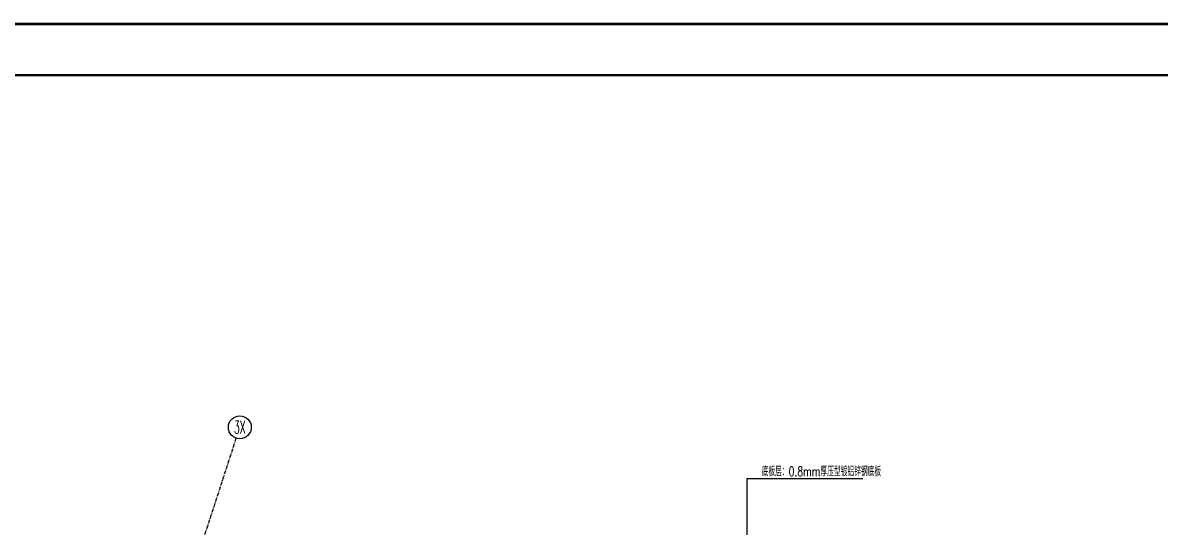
# Model space of a CAD drawing. Extents: x -599358 to 2865263, y -1062760 to 486533.
# Drawn here: x 2114340 to 2225619, y -797847 to -748482 of the extents above; entities that cross this region are included whole.
import ezdxf
from ezdxf.enums import TextEntityAlignment as Align

# ---------------------------------------------------------------- set-up
doc = ezdxf.new("R2010")
doc.units = 0
doc.linetypes.add('CENTER', pattern=[2, 1.25, -0.25, 0.25, -0.25])
for name, color, linetype in [('0-cxFrame', 155, 'Continuous'), ('3符号', 173, 'Continuous'), ('A-AXIS-SYMB', 3, 'Continuous'), ('DOTE', 1, 'CENTER'), ('PUB_TEXT', 7, 'Continuous')]:
    doc.layers.add(name, color=color, linetype=linetype)
doc.layers.add('0-cxText', color=131, linetype='Continuous', lineweight=25)
doc.styles.add('_TCH_AXIS', font='COMPLEX', dxfattribs={"bigfont": 'GBCBIG'})
doc.styles.add('_TCH_DIM', font='SIMPLEX', dxfattribs={"bigfont": 'GBCBIG'})
doc.styles.add('cx_tuming', font='simhei.ttf')
doc.styles.add('cx_tuqian1', font='宋体.shx')
doc.styles.add('黑体', font='simhei.ttf')

# ---------------------------------------------------------------- blocks, each defined once
blk = doc.blocks.new('卓越-轴号')
blk.add_circle((0, 0), 4)
at = {"color": 0, "style": '_TCH_AXIS', "width": 1.041667, "flags": 8}
blk.add_attdef('A', text='', height=4.48, dxfattribs=at).set_placement((-2, -2.24), (2, -2.24), align=Align.FIT)
blk = doc.blocks.new('TK22.A2 L(Dragon)')
at = {"layer": '0-cxFrame', "color": 7, "const_width": 0.5}
blk.add_lwpolyline([(0, 0), (-594, 0), (-594, 420), (0, 420)], close=True, dxfattribs=at)
at = {"layer": '0-cxFrame', "const_width": 0.5}
blk.add_lwpolyline([(-80, 10), (-574, 10), (-574, 410), (-80, 410)], close=True, dxfattribs=at)
at = {"style": '黑体', "flags": 4}
blk.add_attdef('图幅', text='', height=3.3, dxfattribs=at).set_placement((-40, 3), align=Align.RIGHT)
at = {"layer": '0-cxText', "flags": 4}
for tag, height, style, p in [('建设单位', 3.5, 'cx_tuming', (-45, 240)), ('项目名称', 3.5, 'cx_tuming', (-45, 210)), ('子项名称', 3.5, 'cx_tuming', (-45, 180)), ('工程编号', 3.3, 'cx_tuqian1', (-35, 165)), ('图名1', 3.5, 'cx_tuming', (-45, 87)), ('图名2', 3.5, 'cx_tuming', (-45, 79)), ('图名3', 3.5, 'cx_tuming', (-45, 71)), ('出图日期', 3.3, 'cx_tuqian1', (-39, 60)), ('专业', 3.3, 'cx_tuqian1', (-55, 52)), ('图号', 3.3, 'cx_tuqian1', (-55, 44)), ('版次', 3.3, 'cx_tuqian1', (-20, 44))]:
    blk.add_attdef(tag, text='', height=height, dxfattribs=dict(at, style=style)).set_placement(p, align=Align.MIDDLE)
at = {"layer": 'Defpoints', "color": 6, "flags": 4}
for tag, height, style, p in [('tufu', 3.3, '黑体', (-12, 12)), ('dwfname', 4, 'cx_tuqian1', (-80, 3))]:
    blk.add_attdef(tag, text='', height=height, dxfattribs=dict(at, style=style)).set_placement(p, align=Align.RIGHT)

msp = doc.modelspace()

# ---------------------------------------------------------------- linework, layer by layer
at = {"layer": 'A-AXIS-SYMB'}
for q in [(2196510.3, -793063), (2185165.9, -812328.5)]:
    msp.add_line((2185165.9, -793063), q, dxfattribs=at)
at = {"layer": 'DOTE', "ltscale": 280}
msp.add_lwpolyline([(2109893.6, -867208), (2135227.7, -789127.7)], dxfattribs=at)

# ---------------------------------------------------------------- block references
at = {"layer": '0-cxFrame', "xscale": 500, "yscale": 500, "zscale": 500}
msp.add_blockref('TK22.A2 L(Dragon)', (2353268.2, -958607), dxfattribs=at)
at = {"layer": '3符号', "color": 7}
ref = msp.add_blockref('卓越-轴号', (2135573.4, -788062.4), dxfattribs=dict(at, xscale=280, yscale=280, zscale=280))
ref.add_attrib('A', '3X', dxfattribs={"layer": '0', "color": 0, "height": 1254.4, "style": '_TCH_AXIS', "width": 0.506757}).set_placement((2135013.4, -788689.6), (2136133.4, -788689.6), align=Align.FIT)

# ---------------------------------------------------------------- texts
at = {"layer": 'PUB_TEXT', "style": '_TCH_DIM', "width": 0.7}
msp.add_text('底板层：0.8mm厚压型镀铝锌钢底板', height=942.52, dxfattribs=at).set_placement((2186629.4, -792853))

doc.saveas('drawing.dxf')
